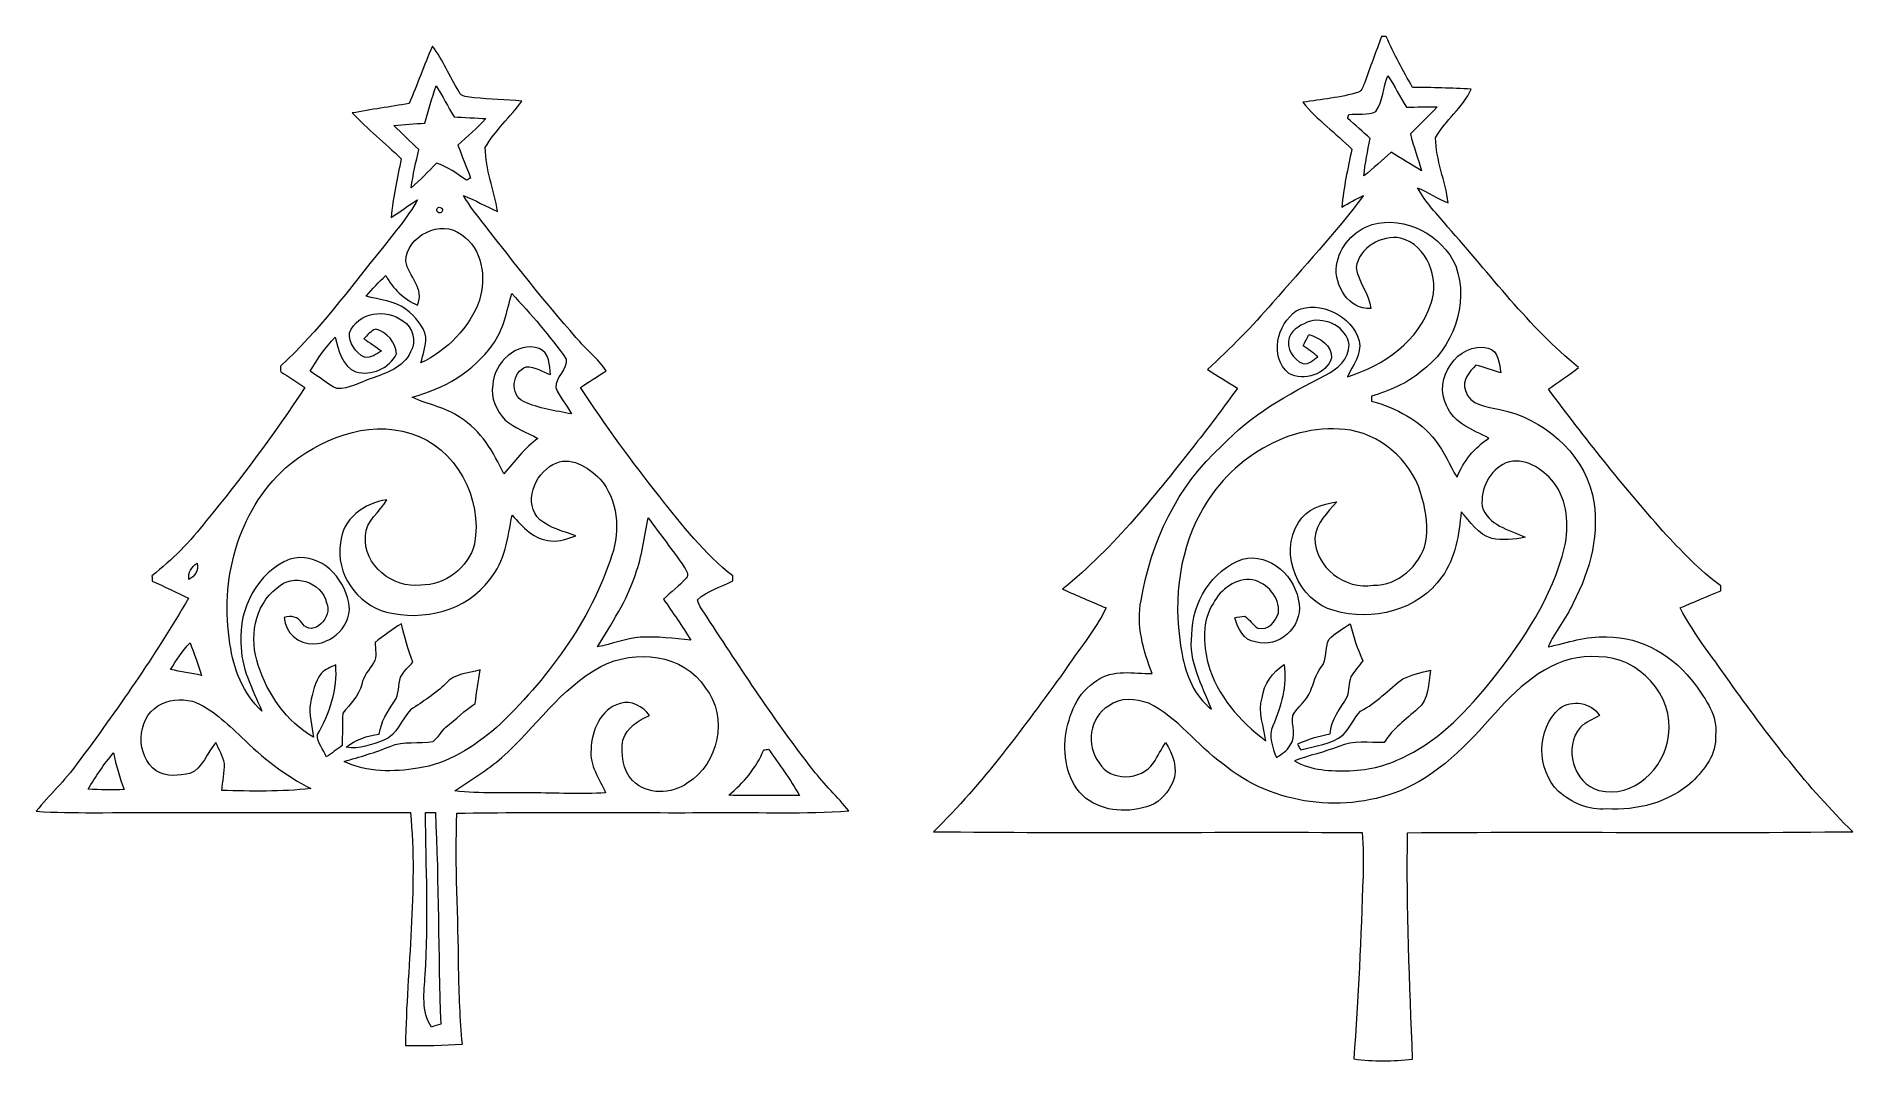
# Model space of a CAD drawing. Header units: centimetres. Extents: x -16.2 to 16.2, y -9.2 to 9.1.
import ezdxf

# ---------------------------------------------------------------- set-up
doc = ezdxf.new("R2010")
doc.units = ezdxf.units.CM
doc.header["$MEASUREMENT"] = 0
doc.layers.add('Layer 1', color=7, linetype='Continuous')

msp = doc.modelspace()

# ---------------------------------------------------------------- linework, layer by layer
at = {"layer": 'Layer 1', "color": 251, "lineweight": 9}
for points, knots in [([(7.80485, 9.14787), (7.82496, 9.14645), (7.86518, 9.14363), (7.88529, 9.14222), (7.88529, 9.14222), (8.02287, 8.83072), (8.18339, 8.52909), (8.35695, 8.23593), (8.35695, 8.23593), (8.70479, 8.2317), (9.05404, 8.22606), (9.40188, 8.20454), (9.40188, 8.20454), (9.25371, 7.87222), (8.9408, 7.65209), (8.76688, 7.336), (8.76688, 7.336), (8.77147, 6.93736), (8.9408, 6.56694), (8.99125, 6.17465), (8.99125, 6.17465), (8.80004, 6.24309), (8.63318, 6.36304), (8.4462, 6.44065), (8.4462, 6.44065), (8.58061, 6.17889), (8.80004, 5.97569), (8.98102, 5.74744), (8.98102, 5.74744), (9.74196, 4.89513), (10.42705, 3.96238), (11.31605, 3.23531), (11.31605, 3.23531), (11.15166, 3.0875), (10.95481, 2.98343), (10.78089, 2.84796), (10.78089, 2.84796), (11.43, 1.97766), (12.1031, 1.12535), (12.82347, 0.3129), (12.82347, 0.3129), (13.14697, -0.03494), (13.47294, -0.38701), (13.86099, -0.66535), (13.86099, -0.66535), (13.86099, -0.68758), (13.86064, -0.73203), (13.86064, -0.75425), (13.86064, -0.75425), (13.61581, -0.85197), (13.37275, -0.95357), (13.13109, -1.058), (13.13109, -1.058), (13.39285, -1.55718), (13.75551, -1.99638), (14.07089, -2.46205), (14.07089, -2.46205), (14.732, -3.36728), (15.40545, -4.27145), (16.21155, -5.05461), (16.21155, -5.05461), (13.56325, -5.08813), (10.91424, -5.04862), (8.26629, -5.07437), (8.26629, -5.07437), (8.24089, -6.42163), (8.30333, -7.76924), (8.35625, -9.11509), (8.35625, -9.11509), (8.0077, -9.15636), (7.65387, -9.16201), (7.30603, -9.11262), (7.30603, -9.11262), (7.38999, -8.02465), (7.43373, -6.93386), (7.47148, -5.84343), (7.47148, -5.84343), (7.4743, -5.58484), (7.481, -5.32625), (7.45419, -5.06908), (7.45419, -5.06908), (4.90467, -5.05673), (2.35479, -5.08354), (-0.19438, -5.05532), (-0.19438, -5.05532), (0.68897, -4.19419), (1.41146, -3.18842), (2.13572, -2.19465), (2.13572, -2.19465), (2.38231, -1.81506), (2.68958, -1.46969), (2.88396, -1.0587), (2.88396, -1.0587), (2.62361, -0.94934), (2.36326, -0.84068), (2.10749, -0.72215), (2.10749, -0.72215), (3.04271, 0.02821), (3.77931, 0.98177), (4.51908, 1.91592), (4.51908, 1.91592), (4.76215, 2.22813), (5.00239, 2.54281), (5.22887, 2.86736), (5.22887, 2.86736), (5.05178, 2.98025), (4.86869, 3.08291), (4.69441, 3.20003), (4.69441, 3.20003), (5.10434, 3.57292), (5.49275, 3.96874), (5.85611, 4.38748), (5.85611, 4.38748), (6.40468, 5.02107), (6.97724, 5.63702), (7.48171, 6.30659), (7.48171, 6.30659), (7.34695, 6.24556), (7.22136, 6.16689), (7.09083, 6.09775), (7.09083, 6.09775), (7.12364, 6.44665), (7.20019, 6.78919), (7.26969, 7.13209), (7.26969, 7.13209), (6.9857, 7.41784), (6.65198, 7.65526), (6.39727, 7.96923), (6.39727, 7.96923), (6.72994, 8.02145), (7.0679, 8.05249), (7.39246, 8.14809), (7.39246, 8.14809), (7.45666, 8.18267), (7.47254, 8.26098), (7.50111, 8.32201), (7.50111, 8.32201), (7.60095, 8.59788), (7.69937, 8.87411), (7.80485, 9.14787), (7.80485, 9.14787), (7.80485, 9.14787), (7.80485, 9.14787), (7.80485, 9.14787)], [0, 0, 0, 0, 0.02702703, 0.02702703, 0.02702703, 0.02702703, 0.05405405, 0.05405405, 0.05405405, 0.05405405, 0.08108108, 0.08108108, 0.08108108, 0.08108108, 0.10810811, 0.10810811, 0.10810811, 0.10810811, 0.13513514, 0.13513514, 0.13513514, 0.13513514, 0.16216216, 0.16216216, 0.16216216, 0.16216216, 0.18918919, 0.18918919, 0.18918919, 0.18918919, 0.21621622, 0.21621622, 0.21621622, 0.21621622, 0.24324324, 0.24324324, 0.24324324, 0.24324324, 0.27027027, 0.27027027, 0.27027027, 0.27027027, 0.2972973, 0.2972973, 0.2972973, 0.2972973, 0.32432432, 0.32432432, 0.32432432, 0.32432432, 0.35135135, 0.35135135, 0.35135135, 0.35135135, 0.37837838, 0.37837838, 0.37837838, 0.37837838, 0.40540541, 0.40540541, 0.40540541, 0.40540541, 0.43243243, 0.43243243, 0.43243243, 0.43243243, 0.45945946, 0.45945946, 0.45945946, 0.45945946, 0.48648649, 0.48648649, 0.48648649, 0.48648649, 0.51351351, 0.51351351, 0.51351351, 0.51351351, 0.54054054, 0.54054054, 0.54054054, 0.54054054, 0.56756757, 0.56756757, 0.56756757, 0.56756757, 0.59459459, 0.59459459, 0.59459459, 0.59459459, 0.62162162, 0.62162162, 0.62162162, 0.62162162, 0.64864865, 0.64864865, 0.64864865, 0.64864865, 0.67567568, 0.67567568, 0.67567568, 0.67567568, 0.7027027, 0.7027027, 0.7027027, 0.7027027, 0.72972973, 0.72972973, 0.72972973, 0.72972973, 0.75675676, 0.75675676, 0.75675676, 0.75675676, 0.78378378, 0.78378378, 0.78378378, 0.78378378, 0.81081081, 0.81081081, 0.81081081, 0.81081081, 0.83783784, 0.83783784, 0.83783784, 0.83783784, 0.86486486, 0.86486486, 0.86486486, 0.86486486, 0.89189189, 0.89189189, 0.89189189, 0.89189189, 0.91891892, 0.91891892, 0.91891892, 0.91891892, 0.94594595, 0.94594595, 0.94594595, 0.94594595, 1, 1, 1, 1]), ([(-9.5571, 7.9463), (-9.40753, 8.28321), (-9.29252, 8.63422), (-9.14083, 8.97007), (-9.14083, 8.97007), (-8.95103, 8.72171), (-8.83461, 8.43032), (-8.67163, 8.16644), (-8.67163, 8.16644), (-8.63141, 8.04685), (-8.49842, 8.07048), (-8.39682, 8.05214), (-8.39682, 8.05214), (-8.11318, 8.01968), (-7.82779, 8.01615), (-7.5431, 7.99252), (-7.5431, 7.99252), (-7.74947, 7.70571), (-8.02675, 7.47111), (-8.19785, 7.15961), (-8.19785, 7.15961), (-8.19609, 6.77014), (-8.0391, 6.40255), (-7.97772, 6.0212), (-7.97772, 6.0212), (-8.1855, 6.10586), (-8.376, 6.22616), (-8.58696, 6.30307), (-8.58696, 6.30307), (-8.47725, 6.11574), (-8.33896, 5.94747), (-8.20702, 5.77531), (-8.20702, 5.77531), (-7.6775, 5.09657), (-7.14657, 4.41782), (-6.57895, 3.77047), (-6.57895, 3.77047), (-6.40539, 3.56657), (-6.19125, 3.39759), (-6.03815, 3.17604), (-6.03815, 3.17604), (-6.19196, 3.07585), (-6.34824, 2.97955), (-6.49887, 2.87442), (-6.49887, 2.87442), (-6.05543, 2.20485), (-5.58271, 1.55468), (-5.08388, 0.92532), (-5.08388, 0.92532), (-4.68454, 0.42297), (-4.2866, -0.09174), (-3.77684, -0.48897), (-3.77684, -0.48897), (-3.77755, -0.51084), (-3.77825, -0.55529), (-3.7786, -0.57751), (-3.7786, -0.57751), (-3.98921, -0.68758), (-4.23686, -0.74685), (-4.41113, -0.91583), (-4.41113, -0.91583), (-4.38256, -1.0326), (-4.29648, -1.12255), (-4.23898, -1.22627), (-4.23898, -1.22627), (-3.62832, -2.14949), (-3.03071, -3.084), (-2.34456, -3.95395), (-2.34456, -3.95395), (-2.14912, -4.21077), (-1.90747, -4.42914), (-1.70991, -4.68455), (-1.70991, -4.68455), (-2.49096, -4.73888), (-3.27448, -4.70713), (-4.05659, -4.71418), (-4.05659, -4.71418), (-5.60529, -4.71983), (-7.15398, -4.70254), (-8.70232, -4.72336), (-8.70232, -4.72336), (-8.7436, -5.64975), (-8.67586, -6.57509), (-8.6741, -7.50148), (-8.6741, -7.50148), (-8.66493, -7.95163), (-8.64729, -8.40248), (-8.60566, -8.85121), (-8.60566, -8.85121), (-8.94398, -8.87132), (-9.28335, -8.87555), (-9.62201, -8.87026), (-9.62201, -8.87026), (-9.60085, -7.48455), (-9.3973, -6.09531), (-9.53382, -4.71171), (-9.53382, -4.71171), (-11.424, -4.71771), (-13.31419, -4.71101), (-15.20437, -4.71595), (-15.20437, -4.71595), (-15.54021, -4.71418), (-15.87676, -4.71665), (-16.21155, -4.68949), (-16.21155, -4.68949), (-15.98154, -4.39421), (-15.69791, -4.1448), (-15.4813, -3.83824), (-15.4813, -3.83824), (-14.77433, -2.88538), (-14.09312, -1.91031), (-13.49269, -0.88655), (-13.49269, -0.88655), (-13.70683, -0.78001), (-13.92449, -0.68017), (-14.14145, -0.57928), (-14.14145, -0.57928), (-14.14286, -0.55529), (-14.14533, -0.50766), (-14.14674, -0.48367), (-14.14674, -0.48367), (-13.78444, -0.20075), (-13.46024, 0.13016), (-13.17872, 0.49352), (-13.17872, 0.49352), (-12.55642, 1.25975), (-11.95987, 2.04786), (-11.41906, 2.87407), (-11.41906, 2.87407), (-11.55841, 2.97496), (-11.7027, 3.06774), (-11.84981, 3.15629), (-11.84981, 3.15629), (-11.85086, 3.18169), (-11.85298, 3.23249), (-11.85404, 3.25789), (-11.85404, 3.25789), (-11.16789, 3.88336), (-10.6232, 4.64395), (-10.039, 5.36115), (-10.039, 5.36115), (-9.82098, 5.64549), (-9.57827, 5.9136), (-9.40682, 6.23075), (-9.40682, 6.23075), (-9.56733, 6.13162), (-9.71374, 6.01167), (-9.87496, 5.91395), (-9.87496, 5.91395), (-9.85344, 6.26814), (-9.76136, 6.6128), (-9.70104, 6.961), (-9.70104, 6.961), (-9.98502, 7.24181), (-10.29864, 7.49087), (-10.57451, 7.77909), (-10.57451, 7.77909), (-10.2362, 7.83977), (-9.89683, 7.89198), (-9.5571, 7.9463), (-9.5571, 7.9463), (-9.5571, 7.9463), (-9.5571, 7.9463), (-9.5571, 7.9463)], [0, 0, 0, 0, 0.02380952, 0.02380952, 0.02380952, 0.02380952, 0.04761905, 0.04761905, 0.04761905, 0.04761905, 0.07142857, 0.07142857, 0.07142857, 0.07142857, 0.0952381, 0.0952381, 0.0952381, 0.0952381, 0.11904762, 0.11904762, 0.11904762, 0.11904762, 0.14285714, 0.14285714, 0.14285714, 0.14285714, 0.16666667, 0.16666667, 0.16666667, 0.16666667, 0.19047619, 0.19047619, 0.19047619, 0.19047619, 0.21428571, 0.21428571, 0.21428571, 0.21428571, 0.23809524, 0.23809524, 0.23809524, 0.23809524, 0.26190476, 0.26190476, 0.26190476, 0.26190476, 0.28571429, 0.28571429, 0.28571429, 0.28571429, 0.30952381, 0.30952381, 0.30952381, 0.30952381, 0.33333333, 0.33333333, 0.33333333, 0.33333333, 0.35714286, 0.35714286, 0.35714286, 0.35714286, 0.38095238, 0.38095238, 0.38095238, 0.38095238, 0.4047619, 0.4047619, 0.4047619, 0.4047619, 0.42857143, 0.42857143, 0.42857143, 0.42857143, 0.45238095, 0.45238095, 0.45238095, 0.45238095, 0.47619048, 0.47619048, 0.47619048, 0.47619048, 0.5, 0.5, 0.5, 0.5, 0.52380952, 0.52380952, 0.52380952, 0.52380952, 0.54761905, 0.54761905, 0.54761905, 0.54761905, 0.57142857, 0.57142857, 0.57142857, 0.57142857, 0.5952381, 0.5952381, 0.5952381, 0.5952381, 0.61904762, 0.61904762, 0.61904762, 0.61904762, 0.64285714, 0.64285714, 0.64285714, 0.64285714, 0.66666667, 0.66666667, 0.66666667, 0.66666667, 0.69047619, 0.69047619, 0.69047619, 0.69047619, 0.71428571, 0.71428571, 0.71428571, 0.71428571, 0.73809524, 0.73809524, 0.73809524, 0.73809524, 0.76190476, 0.76190476, 0.76190476, 0.76190476, 0.78571429, 0.78571429, 0.78571429, 0.78571429, 0.80952381, 0.80952381, 0.80952381, 0.80952381, 0.83333333, 0.83333333, 0.83333333, 0.83333333, 0.85714286, 0.85714286, 0.85714286, 0.85714286, 0.88095238, 0.88095238, 0.88095238, 0.88095238, 0.9047619, 0.9047619, 0.9047619, 0.9047619, 0.92857143, 0.92857143, 0.92857143, 0.92857143, 0.95238095, 0.95238095, 0.95238095, 0.95238095, 1, 1, 1, 1]), ([(7.91633, 8.4409), (7.82637, 8.23523), (7.83272, 7.98687), (7.69902, 7.80378), (7.69902, 7.80378), (7.55509, 7.73393), (7.37305, 7.77203), (7.21642, 7.74875), (7.21642, 7.74875), (7.21184, 7.73146), (7.20266, 7.69724), (7.19772, 7.67996), (7.19772, 7.67996), (7.33425, 7.56495), (7.4683, 7.44642), (7.59707, 7.32224), (7.59707, 7.32224), (7.55509, 7.1007), (7.50499, 6.88021), (7.48665, 6.65514), (7.48665, 6.65514), (7.6581, 6.78531), (7.80979, 6.93842), (7.97172, 7.07988), (7.97172, 7.07988), (8.15199, 6.96911), (8.33261, 6.85728), (8.51464, 6.74792), (8.51464, 6.74792), (8.45432, 6.96911), (8.36965, 7.18254), (8.31815, 7.40585), (8.31815, 7.40585), (8.47831, 7.56425), (8.63882, 7.72229), (8.79404, 7.88598), (8.79404, 7.88598), (8.61272, 7.8955), (8.42998, 7.88386), (8.24971, 7.88069), (8.24971, 7.88069), (8.12412, 8.05884), (8.04192, 8.26345), (7.91633, 8.4409), (7.91633, 8.4409), (7.91633, 8.4409), (7.91633, 8.4409), (7.91633, 8.4409)], [0, 0, 0, 0, 0.07692308, 0.07692308, 0.07692308, 0.07692308, 0.15384615, 0.15384615, 0.15384615, 0.15384615, 0.23076923, 0.23076923, 0.23076923, 0.23076923, 0.30769231, 0.30769231, 0.30769231, 0.30769231, 0.38461538, 0.38461538, 0.38461538, 0.38461538, 0.46153846, 0.46153846, 0.46153846, 0.46153846, 0.53846154, 0.53846154, 0.53846154, 0.53846154, 0.61538462, 0.61538462, 0.61538462, 0.61538462, 0.69230769, 0.69230769, 0.69230769, 0.69230769, 0.76923077, 0.76923077, 0.76923077, 0.76923077, 0.84615385, 0.84615385, 0.84615385, 0.84615385, 1, 1, 1, 1]), ([(-9.27488, 7.59882), (-9.45903, 7.584), (-9.64353, 7.5773), (-9.82698, 7.55684), (-9.82698, 7.55684), (-9.68587, 7.40761), (-9.53523, 7.26791), (-9.38354, 7.12962), (-9.38354, 7.12962), (-9.43434, 6.90208), (-9.49008, 6.6756), (-9.52006, 6.44418), (-9.52006, 6.44418), (-9.35884, 6.58), (-9.21279, 6.73204), (-9.06745, 6.88409), (-9.06745, 6.88409), (-8.87025, 6.81742), (-8.70197, 6.69465), (-8.53334, 6.57647), (-8.53334, 6.57647), (-8.515, 6.58635), (-8.47901, 6.60645), (-8.46067, 6.61633), (-8.46067, 6.61633), (-8.53228, 6.81389), (-8.61272, 7.00827), (-8.68504, 7.20547), (-8.68504, 7.20547), (-8.51853, 7.36281), (-8.33931, 7.50745), (-8.18797, 7.68031), (-8.18797, 7.68031), (-8.32908, 7.68737), (-8.61131, 7.70112), (-8.75242, 7.70783), (-8.75242, 7.70783), (-8.8639, 7.89057), (-8.95879, 8.08283), (-9.07415, 8.2631), (-9.07415, 8.2631), (-9.15282, 8.04543), (-9.20962, 7.82072), (-9.27488, 7.59882), (-9.27488, 7.59882), (-9.27488, 7.59882), (-9.27488, 7.59882), (-9.27488, 7.59882)], [0, 0, 0, 0, 0.07692308, 0.07692308, 0.07692308, 0.07692308, 0.15384615, 0.15384615, 0.15384615, 0.15384615, 0.23076923, 0.23076923, 0.23076923, 0.23076923, 0.30769231, 0.30769231, 0.30769231, 0.30769231, 0.38461538, 0.38461538, 0.38461538, 0.38461538, 0.46153846, 0.46153846, 0.46153846, 0.46153846, 0.53846154, 0.53846154, 0.53846154, 0.53846154, 0.61538462, 0.61538462, 0.61538462, 0.61538462, 0.69230769, 0.69230769, 0.69230769, 0.69230769, 0.76923077, 0.76923077, 0.76923077, 0.76923077, 0.84615385, 0.84615385, 0.84615385, 0.84615385, 1, 1, 1, 1]), ([(-9.61813, 5.13325), (-9.56839, 4.86232), (-9.26888, 4.6369), (-9.40929, 4.34727), (-9.40929, 4.34727), (-9.65235, 4.4531), (-9.84532, 4.64183), (-9.97126, 4.87396), (-9.97126, 4.87396), (-10.10073, 4.76425), (-10.2108, 4.63443), (-10.32404, 4.50849), (-10.32404, 4.50849), (-10.08204, 4.44181), (-9.81534, 4.42382), (-9.6079, 4.26824), (-9.6079, 4.26824), (-9.44915, 4.14336), (-9.30028, 3.98038), (-9.2583, 3.77682), (-9.2583, 3.77682), (-9.25689, 3.61843), (-9.30663, 3.46673), (-9.34544, 3.31504), (-9.34544, 3.31504), (-8.87554, 3.5454), (-8.48184, 3.9391), (-8.30121, 4.43511), (-8.30121, 4.43511), (-8.17704, 4.8408), (-8.24724, 5.35445), (-8.62048, 5.60668), (-8.62048, 5.60668), (-8.98313, 5.89279), (-9.60155, 5.58622), (-9.61813, 5.13325), (-9.61813, 5.13325), (-9.61813, 5.13325), (-9.61813, 5.13325), (-9.61813, 5.13325)], [0, 0, 0, 0, 0.09090909, 0.09090909, 0.09090909, 0.09090909, 0.18181818, 0.18181818, 0.18181818, 0.18181818, 0.27272727, 0.27272727, 0.27272727, 0.27272727, 0.36363636, 0.36363636, 0.36363636, 0.36363636, 0.45454545, 0.45454545, 0.45454545, 0.45454545, 0.54545455, 0.54545455, 0.54545455, 0.54545455, 0.63636364, 0.63636364, 0.63636364, 0.63636364, 0.72727273, 0.72727273, 0.72727273, 0.72727273, 0.81818182, 0.81818182, 0.81818182, 0.81818182, 1, 1, 1, 1]), ([(-9.05475, 6.07447), (-9.09602, 6.02296), (-9.00677, 5.96475), (-8.97149, 6.01661), (-8.97149, 6.01661), (-8.93057, 6.06847), (-9.01982, 6.12668), (-9.05475, 6.07447), (-9.05475, 6.07447), (-9.05475, 6.07447), (-9.05475, 6.07447), (-9.05475, 6.07447)], [0, 0, 0, 0, 0.25, 0.25, 0.25, 0.25, 0.5, 0.5, 0.5, 0.5, 1, 1, 1, 1]), ([(7.63164, 5.7873), (7.30814, 5.685), (7.04427, 5.39113), (6.99664, 5.05282), (6.99664, 5.05282), (6.95149, 4.7004), (7.22171, 4.26189), (7.60836, 4.2887), (7.60836, 4.2887), (7.58331, 4.55399), (7.38364, 4.76037), (7.34695, 5.01825), (7.34695, 5.01825), (7.3974, 5.3742), (7.80168, 5.60598), (8.14246, 5.54495), (8.14246, 5.54495), (8.61589, 5.41618), (8.84379, 4.82599), (8.68504, 4.3829), (8.68504, 4.3829), (8.47372, 3.71085), (7.83978, 3.26706), (7.19102, 3.06845), (7.19102, 3.06845), (7.28945, 3.27059), (7.45172, 3.46779), (7.40339, 3.71015), (7.40339, 3.71015), (7.2778, 4.15359), (6.70348, 4.44287), (6.27839, 4.24814), (6.27839, 4.24814), (5.94325, 4.00084), (5.78591, 3.4304), (6.14856, 3.12807), (6.14856, 3.12807), (6.41068, 2.98449), (6.81708, 3.10549), (6.9095, 3.40429), (6.9095, 3.40429), (6.91903, 3.62654), (6.69219, 3.77083), (6.5024, 3.82233), (6.5024, 3.82233), (6.46924, 3.75495), (6.43678, 3.68722), (6.40539, 3.61913), (6.40539, 3.61913), (6.49429, 3.55704), (6.58213, 3.49284), (6.66715, 3.42475), (6.66715, 3.42475), (6.58354, 3.37642), (6.50205, 3.27694), (6.39657, 3.3034), (6.39657, 3.3034), (6.22159, 3.37572), (6.09388, 3.57962), (6.15527, 3.77083), (6.15527, 3.77083), (6.21489, 3.93028), (6.38387, 4.00825), (6.53274, 4.06222), (6.53274, 4.06222), (6.81425, 4.1296), (7.18291, 3.9518), (7.22101, 3.64312), (7.22101, 3.64312), (7.22524, 3.387), (7.01216, 3.20109), (6.79979, 3.09632), (6.79979, 3.09632), (6.1341, 2.75765), (5.46488, 2.3897), (4.95265, 1.83408), (4.95265, 1.83408), (4.1536, 1.13099), (3.68688, 0.11146), (3.50802, -0.92394), (3.50802, -0.92394), (3.41806, -1.36632), (3.54789, -1.81753), (3.70593, -2.22922), (3.70593, -2.22922), (3.37749, -2.23416), (3.00496, -2.14667), (2.72062, -2.35728), (2.72062, -2.35728), (2.37067, -2.5566), (2.21721, -2.97005), (2.16006, -3.34858), (2.16006, -3.34858), (2.11384, -3.73981), (2.20133, -4.19066), (2.51813, -4.45348), (2.51813, -4.45348), (2.84092, -4.70854), (3.30165, -4.72547), (3.67665, -4.58577), (3.67665, -4.58577), (3.86574, -4.51733), (3.98745, -4.34236), (4.07846, -4.17232), (4.07846, -4.17232), (4.17477, -3.93208), (4.0767, -3.66785), (3.94794, -3.46041), (3.94794, -3.46041), (3.87244, -3.58106), (3.80577, -3.70665), (3.72957, -3.82695), (3.72957, -3.82695), (3.51614, -4.14445), (2.96016, -4.16562), (2.75943, -3.82483), (2.75943, -3.82483), (2.52236, -3.52074), (2.58621, -3.00921), (2.93017, -2.81165), (2.93017, -2.81165), (3.12914, -2.64691), (3.41701, -2.68042), (3.64525, -2.76121), (3.64525, -2.76121), (4.16595, -3.01274), (4.50321, -3.5091), (4.96605, -3.84177), (4.96605, -3.84177), (5.85258, -4.58648), (7.16386, -4.74981), (8.21902, -4.28944), (8.21902, -4.28944), (8.91575, -3.97229), (9.43151, -3.38668), (9.92928, -2.82471), (9.92928, -2.82471), (10.37978, -2.33823), (10.97209, -1.86762), (11.67624, -1.93077), (11.67624, -1.93077), (12.38885, -1.92618), (13.0362, -2.62398), (12.9219, -3.33941), (12.9219, -3.33941), (12.86404, -3.9229), (12.29219, -4.469), (11.68294, -4.32013), (11.68294, -4.32013), (11.22398, -4.1949), (11.04265, -3.54261), (11.35062, -3.18842), (11.35062, -3.18842), (11.4494, -3.0967), (11.57781, -3.04449), (11.69388, -2.97746), (11.69388, -2.97746), (11.53901, -2.74921), (11.20105, -2.68853), (10.9795, -2.85328), (10.9795, -2.85328), (10.56111, -3.22687), (10.56287, -3.94901), (10.96151, -4.33601), (10.96151, -4.33601), (11.19505, -4.54168), (11.50232, -4.67573), (11.81805, -4.64927), (11.81805, -4.64927), (12.36415, -4.68349), (12.93495, -4.53215), (13.34805, -4.16279), (13.34805, -4.16279), (13.56713, -3.94548), (13.78867, -3.66608), (13.76362, -3.3387), (13.76362, -3.3387), (13.80878, -2.98522), (13.59041, -2.69488), (13.40203, -2.42572), (13.40203, -2.42572), (13.03267, -1.93147), (12.45023, -1.56635), (11.81841, -1.57834), (11.81841, -1.57834), (11.45822, -1.55718), (11.11885, -1.681), (10.77313, -1.7565), (10.77313, -1.7565), (10.89554, -1.48133), (11.09698, -1.25061), (11.2208, -0.9758), (11.2208, -0.9758), (11.53266, -0.38595), (11.71152, 0.29702), (11.56723, 0.96307), (11.56723, 0.96307), (11.37779, 1.73495), (10.6814, 2.33114), (9.91341, 2.48107), (9.91341, 2.48107), (9.68975, 2.54457), (9.36978, 2.54704), (9.29887, 2.82221), (9.29887, 2.82221), (9.23149, 3.01024), (9.36907, 3.15593), (9.48549, 3.27694), (9.48549, 3.27694), (9.63401, 3.23531), (9.78041, 3.1831), (9.92964, 3.14147), (9.92964, 3.14147), (9.90459, 3.2981), (9.89542, 3.53129), (9.70315, 3.57927), (9.70315, 3.57927), (9.16622, 3.70803), (8.70973, 3.018), (8.96232, 2.55374), (8.96232, 2.55374), (9.09073, 2.23765), (9.43539, 2.11842), (9.71656, 1.97166), (9.71656, 1.97166), (9.46115, 1.80056), (9.26112, 1.56032), (9.14859, 1.27281), (9.14859, 1.27281), (9.01171, 1.48765), (8.92457, 1.73177), (8.76265, 1.93074), (8.76265, 1.93074), (8.48572, 2.29692), (8.05744, 2.51106), (7.62388, 2.63206), (7.62388, 2.63206), (7.62388, 2.65393), (7.62423, 2.69768), (7.62423, 2.71955), (7.62423, 2.71955), (7.93432, 2.82291), (8.24618, 2.94004), (8.49842, 3.15593), (8.49842, 3.15593), (9.07732, 3.57257), (9.37084, 4.36173), (9.12636, 5.04682), (9.12636, 5.04682), (8.88718, 5.59857), (8.22007, 5.95452), (7.63164, 5.7873)], [0, 0, 0, 0, 0.015625, 0.015625, 0.015625, 0.015625, 0.03125, 0.03125, 0.03125, 0.03125, 0.046875, 0.046875, 0.046875, 0.046875, 0.0625, 0.0625, 0.0625, 0.0625, 0.078125, 0.078125, 0.078125, 0.078125, 0.09375, 0.09375, 0.09375, 0.09375, 0.109375, 0.109375, 0.109375, 0.109375, 0.125, 0.125, 0.125, 0.125, 0.140625, 0.140625, 0.140625, 0.140625, 0.15625, 0.15625, 0.15625, 0.15625, 0.171875, 0.171875, 0.171875, 0.171875, 0.1875, 0.1875, 0.1875, 0.1875, 0.203125, 0.203125, 0.203125, 0.203125, 0.21875, 0.21875, 0.21875, 0.21875, 0.234375, 0.234375, 0.234375, 0.234375, 0.25, 0.25, 0.25, 0.25, 0.265625, 0.265625, 0.265625, 0.265625, 0.28125, 0.28125, 0.28125, 0.28125, 0.296875, 0.296875, 0.296875, 0.296875, 0.3125, 0.3125, 0.3125, 0.3125, 0.328125, 0.328125, 0.328125, 0.328125, 0.34375, 0.34375, 0.34375, 0.34375, 0.359375, 0.359375, 0.359375, 0.359375, 0.375, 0.375, 0.375, 0.375, 0.390625, 0.390625, 0.390625, 0.390625, 0.40625, 0.40625, 0.40625, 0.40625, 0.421875, 0.421875, 0.421875, 0.421875, 0.4375, 0.4375, 0.4375, 0.4375, 0.453125, 0.453125, 0.453125, 0.453125, 0.46875, 0.46875, 0.46875, 0.46875, 0.484375, 0.484375, 0.484375, 0.484375, 0.5, 0.5, 0.5, 0.5, 0.515625, 0.515625, 0.515625, 0.515625, 0.53125, 0.53125, 0.53125, 0.53125, 0.546875, 0.546875, 0.546875, 0.546875, 0.5625, 0.5625, 0.5625, 0.5625, 0.578125, 0.578125, 0.578125, 0.578125, 0.59375, 0.59375, 0.59375, 0.59375, 0.609375, 0.609375, 0.609375, 0.609375, 0.625, 0.625, 0.625, 0.625, 0.640625, 0.640625, 0.640625, 0.640625, 0.65625, 0.65625, 0.65625, 0.65625, 0.671875, 0.671875, 0.671875, 0.671875, 0.6875, 0.6875, 0.6875, 0.6875, 0.703125, 0.703125, 0.703125, 0.703125, 0.71875, 0.71875, 0.71875, 0.71875, 0.734375, 0.734375, 0.734375, 0.734375, 0.75, 0.75, 0.75, 0.75, 0.765625, 0.765625, 0.765625, 0.765625, 0.78125, 0.78125, 0.78125, 0.78125, 0.796875, 0.796875, 0.796875, 0.796875, 0.8125, 0.8125, 0.8125, 0.8125, 0.828125, 0.828125, 0.828125, 0.828125, 0.84375, 0.84375, 0.84375, 0.84375, 0.859375, 0.859375, 0.859375, 0.859375, 0.875, 0.875, 0.875, 0.875, 0.890625, 0.890625, 0.890625, 0.890625, 0.90625, 0.90625, 0.90625, 0.90625, 0.921875, 0.921875, 0.921875, 0.921875, 0.9375, 0.9375, 0.9375, 0.9375, 0.953125, 0.953125, 0.953125, 0.953125, 0.96875, 0.96875, 0.96875, 0.96875, 1, 1, 1, 1]), ([(-7.72442, 4.5554), (-7.81473, 4.24179), (-7.86765, 3.90488), (-8.06944, 3.63783), (-8.06944, 3.63783), (-8.41022, 3.15911), (-8.94045, 2.84937), (-9.50313, 2.70579), (-9.50313, 2.70579), (-9.22479, 2.56397), (-8.89953, 2.52834), (-8.64517, 2.33855), (-8.64517, 2.33855), (-8.27299, 2.1096), (-8.04651, 1.72189), (-7.86765, 1.33525), (-7.86765, 1.33525), (-7.6768, 1.5582), (-7.49512, 1.79245), (-7.25735, 1.96884), (-7.25735, 1.96884), (-7.45737, 2.06832), (-7.66727, 2.15405), (-7.8419, 2.29586), (-7.8419, 2.29586), (-7.99289, 2.46484), (-8.1146, 2.69062), (-8.06238, 2.92522), (-8.06238, 2.92522), (-8.04086, 3.31786), (-7.63588, 3.70768), (-7.23406, 3.57468), (-7.23406, 3.57468), (-7.05132, 3.50236), (-7.05026, 3.26706), (-7.03439, 3.10655), (-7.03439, 3.10655), (-7.17444, 3.16475), (-7.3092, 3.24589), (-7.46619, 3.24695), (-7.46619, 3.24695), (-7.7216, 3.16334), (-7.76288, 2.74177), (-7.51417, 2.62395), (-7.51417, 2.62395), (-7.24394, 2.504), (-6.9462, 2.4592), (-6.65727, 2.40522), (-6.65727, 2.40522), (-6.7437, 2.5668), (-6.87564, 2.70403), (-6.93914, 2.87618), (-6.93914, 2.87618), (-6.94231, 3.06351), (-6.731, 3.20285), (-6.75217, 3.38559), (-6.75217, 3.38559), (-7.04109, 3.80117), (-7.38188, 4.18287), (-7.72442, 4.5554), (-7.72442, 4.5554), (-7.72442, 4.5554), (-7.72442, 4.5554), (-7.72442, 4.5554)], [0, 0, 0, 0, 0.05882353, 0.05882353, 0.05882353, 0.05882353, 0.11764706, 0.11764706, 0.11764706, 0.11764706, 0.17647059, 0.17647059, 0.17647059, 0.17647059, 0.23529412, 0.23529412, 0.23529412, 0.23529412, 0.29411765, 0.29411765, 0.29411765, 0.29411765, 0.35294118, 0.35294118, 0.35294118, 0.35294118, 0.41176471, 0.41176471, 0.41176471, 0.41176471, 0.47058824, 0.47058824, 0.47058824, 0.47058824, 0.52941176, 0.52941176, 0.52941176, 0.52941176, 0.58823529, 0.58823529, 0.58823529, 0.58823529, 0.64705882, 0.64705882, 0.64705882, 0.64705882, 0.70588235, 0.70588235, 0.70588235, 0.70588235, 0.76470588, 0.76470588, 0.76470588, 0.76470588, 0.82352941, 0.82352941, 0.82352941, 0.82352941, 0.88235294, 0.88235294, 0.88235294, 0.88235294, 1, 1, 1, 1]), ([(-10.62214, 3.85373), (-10.63272, 3.66923), (-10.51454, 3.49848), (-10.35615, 3.41558), (-10.35615, 3.41558), (-10.23691, 3.39794), (-10.14413, 3.47132), (-10.0517, 3.52917), (-10.0517, 3.52917), (-10.15295, 3.60608), (-10.25913, 3.67558), (-10.36461, 3.74578), (-10.36461, 3.74578), (-10.30288, 3.81245), (-10.24114, 3.88654), (-10.15259, 3.91829), (-10.15259, 3.91829), (-9.95821, 3.87102), (-9.78958, 3.68052), (-9.78429, 3.48049), (-9.78429, 3.48049), (-9.90177, 3.22014), (-10.23585, 3.07621), (-10.50855, 3.15593), (-10.50855, 3.15593), (-10.75655, 3.25224), (-10.81864, 3.54752), (-10.8779, 3.77435), (-10.8779, 3.77435), (-11.055, 3.59514), (-11.19646, 3.38454), (-11.3224, 3.16722), (-11.3224, 3.16722), (-11.16401, 3.06527), (-11.01655, 2.9425), (-10.84827, 2.85607), (-10.84827, 2.85607), (-10.62673, 2.84655), (-10.43481, 2.97179), (-10.23232, 3.03917), (-10.23232, 3.03917), (-9.96562, 3.13124), (-9.65765, 3.23037), (-9.53311, 3.51259), (-9.53311, 3.51259), (-9.41917, 3.69604), (-9.48584, 3.95392), (-9.66893, 4.06575), (-9.66893, 4.06575), (-9.96245, 4.29752), (-10.47468, 4.22062), (-10.62214, 3.85373), (-10.62214, 3.85373), (-10.62214, 3.85373), (-10.62214, 3.85373), (-10.62214, 3.85373)], [0, 0, 0, 0, 0.06666667, 0.06666667, 0.06666667, 0.06666667, 0.13333333, 0.13333333, 0.13333333, 0.13333333, 0.2, 0.2, 0.2, 0.2, 0.26666667, 0.26666667, 0.26666667, 0.26666667, 0.33333333, 0.33333333, 0.33333333, 0.33333333, 0.4, 0.4, 0.4, 0.4, 0.46666667, 0.46666667, 0.46666667, 0.46666667, 0.53333333, 0.53333333, 0.53333333, 0.53333333, 0.6, 0.6, 0.6, 0.6, 0.66666667, 0.66666667, 0.66666667, 0.66666667, 0.73333333, 0.73333333, 0.73333333, 0.73333333, 0.8, 0.8, 0.8, 0.8, 0.86666667, 0.86666667, 0.86666667, 0.86666667, 1, 1, 1, 1]), ([(-11.76232, 1.44002), (-12.62133, 0.66427), (-12.94236, -0.57963), (-12.75468, -1.6997), (-12.75468, -1.6997), (-12.69153, -2.14279), (-12.52396, -2.59434), (-12.1853, -2.90091), (-12.1853, -2.90091), (-12.35357, -2.50897), (-12.56524, -2.12127), (-12.55854, -1.68065), (-12.55854, -1.68065), (-12.60299, -1.0707), (-12.26503, -0.42405), (-11.68718, -0.1884), (-11.68718, -0.1884), (-11.21516, -0.05011), (-10.7763, -0.43711), (-10.65953, -0.87067), (-10.65953, -0.87067), (-10.5029, -1.26296), (-10.86626, -1.69441), (-11.26384, -1.70146), (-11.26384, -1.70146), (-11.52631, -1.70499), (-11.77184, -1.50602), (-11.78631, -1.23297), (-11.78631, -1.23297), (-11.66072, -1.18147), (-11.54254, -1.22098), (-11.46845, -1.33316), (-11.46845, -1.33316), (-11.27055, -1.60268), (-10.91001, -1.21075), (-11.03242, -0.9698), (-11.03242, -0.9698), (-11.10862, -0.58774), (-11.64273, -0.42793), (-11.91331, -0.7031), (-11.91331, -0.7031), (-12.33241, -1.0146), (-12.40931, -1.60939), (-12.25091, -2.07964), (-12.25091, -2.07964), (-12.08652, -2.60457), (-11.74115, -3.08576), (-11.26525, -3.3694), (-11.26525, -3.3694), (-11.27795, -3.1662), (-11.36474, -2.96264), (-11.31817, -2.75874), (-11.31817, -2.75874), (-11.2769, -2.57565), (-11.23915, -2.38303), (-11.12696, -2.22816), (-11.12696, -2.22816), (-11.05782, -2.15231), (-10.95622, -2.1195), (-10.86626, -2.07611), (-10.86626, -2.07611), (-10.83416, -2.51567), (-10.97315, -2.945), (-11.19188, -3.32142), (-11.19188, -3.32142), (-11.20669, -3.4657), (-11.07934, -3.58777), (-11.03489, -3.71935), (-11.03489, -3.71935), (-10.93823, -3.65515), (-10.84545, -3.58565), (-10.75196, -3.51756), (-10.75196, -3.51756), (-10.74808, -3.32353), (-10.74773, -3.12986), (-10.74279, -2.93583), (-10.74279, -2.93583), (-10.60909, -2.78061), (-10.45633, -2.62786), (-10.39883, -2.42536), (-10.39883, -2.42536), (-10.37731, -2.2712), (-10.26654, -2.16431), (-10.19105, -2.03801), (-10.19105, -2.03801), (-10.12508, -1.929), (-10.16459, -1.79495), (-10.16565, -1.67465), (-10.16565, -1.67465), (-10.01219, -1.55859), (-9.85838, -1.44252), (-9.69469, -1.34092), (-9.69469, -1.34092), (-9.63895, -1.5734), (-9.57263, -1.80377), (-9.4929, -2.0299), (-9.4929, -2.0299), (-9.57157, -2.1128), (-9.65906, -2.19253), (-9.70986, -2.29695), (-9.70986, -2.29695), (-9.75925, -2.43559), (-9.72714, -2.60105), (-9.81675, -2.72699), (-9.81675, -2.72699), (-9.94551, -2.90302), (-10.05911, -3.09317), (-10.09086, -3.3133), (-10.09086, -3.3133), (-10.30358, -3.34364), (-10.51419, -3.40467), (-10.68, -3.54755), (-10.68, -3.54755), (-10.44787, -3.59094), (-10.22033, -3.49534), (-10.00584, -3.42125), (-10.00584, -3.42125), (-9.77195, -3.32001), (-9.69081, -3.05437), (-9.53241, -2.87621), (-9.53241, -2.87621), (-9.31263, -2.7351), (-9.09073, -2.59046), (-8.90129, -2.40984), (-8.90129, -2.40984), (-8.75418, -2.22675), (-8.49983, -2.22957), (-8.29098, -2.16678), (-8.29098, -2.16678), (-8.32132, -2.36645), (-8.35448, -2.56647), (-8.37636, -2.76791), (-8.37636, -2.76791), (-8.56615, -2.88856), (-8.72525, -3.04907), (-8.89882, -3.19089), (-8.89882, -3.19089), (-8.98772, -3.26392), (-9.03323, -3.38033), (-9.13024, -3.44313), (-9.13024, -3.44313), (-9.38248, -3.49357), (-9.65553, -3.42337), (-9.89753, -3.53203), (-9.89753, -3.53203), (-10.16282, -3.6435), (-10.44011, -3.72112), (-10.71668, -3.79908), (-10.71668, -3.79908), (-10.31134, -4.00051), (-9.83615, -3.9917), (-9.39941, -3.92185), (-9.39941, -3.92185), (-8.86813, -3.85094), (-8.40599, -3.5352), (-8.00135, -3.20324), (-8.00135, -3.20324), (-7.10283, -2.34246), (-6.32072, -1.31235), (-5.9369, -0.11608), (-5.9369, -0.11608), (-5.78626, 0.33265), (-5.82824, 0.87205), (-6.1461, 1.24), (-6.1461, 1.24), (-6.35529, 1.45555), (-6.68761, 1.67286), (-6.98888, 1.50035), (-6.98888, 1.50035), (-7.31979, 1.33066), (-7.52757, 0.80467), (-7.22383, 0.51575), (-7.22383, 0.51575), (-7.03968, 0.36476), (-6.79979, 0.30761), (-6.58072, 0.22682), (-6.58072, 0.22682), (-6.72253, 0.17849), (-6.87246, 0.11711), (-7.02451, 0.13968), (-7.02451, 0.13968), (-7.32331, 0.15274), (-7.53216, 0.39122), (-7.71878, 0.59618), (-7.71878, 0.59618), (-7.79709, 0.20283), (-7.84401, -0.23214), (-8.11671, -0.54929), (-8.11671, -0.54929), (-8.52276, -1.11409), (-9.31157, -1.3), (-9.96103, -1.13349), (-9.96103, -1.13349), (-10.48385, -0.99661), (-10.8779, -0.43781), (-10.77948, 0.1037), (-10.77948, 0.1037), (-10.75655, 0.52421), (-10.35262, 0.82584), (-9.9561, 0.86817), (-9.9561, 0.86817), (-10.08098, 0.65333), (-10.32969, 0.49564), (-10.33604, 0.22541), (-10.33604, 0.22541), (-10.38296, -0.29317), (-9.84391, -0.72074), (-9.34932, -0.65195), (-9.34932, -0.65195), (-8.91223, -0.65548), (-8.50159, -0.34362), (-8.39082, 0.07936), (-8.39082, 0.07936), (-8.23948, 0.89251), (-8.71538, 1.80868), (-9.52571, 2.05774), (-9.52571, 2.05774), (-10.31946, 2.30292), (-11.15977, 1.95579), (-11.76232, 1.44002), (-11.76232, 1.44002), (-11.76232, 1.44002), (-11.76232, 1.44002), (-11.76232, 1.44002)], [0, 0, 0, 0, 0.01754386, 0.01754386, 0.01754386, 0.01754386, 0.03508772, 0.03508772, 0.03508772, 0.03508772, 0.05263158, 0.05263158, 0.05263158, 0.05263158, 0.07017544, 0.07017544, 0.07017544, 0.07017544, 0.0877193, 0.0877193, 0.0877193, 0.0877193, 0.10526316, 0.10526316, 0.10526316, 0.10526316, 0.12280702, 0.12280702, 0.12280702, 0.12280702, 0.14035088, 0.14035088, 0.14035088, 0.14035088, 0.15789474, 0.15789474, 0.15789474, 0.15789474, 0.1754386, 0.1754386, 0.1754386, 0.1754386, 0.19298246, 0.19298246, 0.19298246, 0.19298246, 0.21052632, 0.21052632, 0.21052632, 0.21052632, 0.22807018, 0.22807018, 0.22807018, 0.22807018, 0.24561404, 0.24561404, 0.24561404, 0.24561404, 0.26315789, 0.26315789, 0.26315789, 0.26315789, 0.28070175, 0.28070175, 0.28070175, 0.28070175, 0.29824561, 0.29824561, 0.29824561, 0.29824561, 0.31578947, 0.31578947, 0.31578947, 0.31578947, 0.33333333, 0.33333333, 0.33333333, 0.33333333, 0.35087719, 0.35087719, 0.35087719, 0.35087719, 0.36842105, 0.36842105, 0.36842105, 0.36842105, 0.38596491, 0.38596491, 0.38596491, 0.38596491, 0.40350877, 0.40350877, 0.40350877, 0.40350877, 0.42105263, 0.42105263, 0.42105263, 0.42105263, 0.43859649, 0.43859649, 0.43859649, 0.43859649, 0.45614035, 0.45614035, 0.45614035, 0.45614035, 0.47368421, 0.47368421, 0.47368421, 0.47368421, 0.49122807, 0.49122807, 0.49122807, 0.49122807, 0.50877193, 0.50877193, 0.50877193, 0.50877193, 0.52631579, 0.52631579, 0.52631579, 0.52631579, 0.54385965, 0.54385965, 0.54385965, 0.54385965, 0.56140351, 0.56140351, 0.56140351, 0.56140351, 0.57894737, 0.57894737, 0.57894737, 0.57894737, 0.59649123, 0.59649123, 0.59649123, 0.59649123, 0.61403509, 0.61403509, 0.61403509, 0.61403509, 0.63157895, 0.63157895, 0.63157895, 0.63157895, 0.64912281, 0.64912281, 0.64912281, 0.64912281, 0.66666667, 0.66666667, 0.66666667, 0.66666667, 0.68421053, 0.68421053, 0.68421053, 0.68421053, 0.70175439, 0.70175439, 0.70175439, 0.70175439, 0.71929825, 0.71929825, 0.71929825, 0.71929825, 0.73684211, 0.73684211, 0.73684211, 0.73684211, 0.75438596, 0.75438596, 0.75438596, 0.75438596, 0.77192982, 0.77192982, 0.77192982, 0.77192982, 0.78947368, 0.78947368, 0.78947368, 0.78947368, 0.80701754, 0.80701754, 0.80701754, 0.80701754, 0.8245614, 0.8245614, 0.8245614, 0.8245614, 0.84210526, 0.84210526, 0.84210526, 0.84210526, 0.85964912, 0.85964912, 0.85964912, 0.85964912, 0.87719298, 0.87719298, 0.87719298, 0.87719298, 0.89473684, 0.89473684, 0.89473684, 0.89473684, 0.9122807, 0.9122807, 0.9122807, 0.9122807, 0.92982456, 0.92982456, 0.92982456, 0.92982456, 0.94736842, 0.94736842, 0.94736842, 0.94736842, 0.96491228, 0.96491228, 0.96491228, 0.96491228, 1, 1, 1, 1]), ([(4.56741, 0.63393), (5.07189, 1.58643), (6.15421, 2.28387), (7.25523, 2.11207), (7.25523, 2.11207), (7.86835, 2.00165), (8.38623, 1.49717), (8.52946, 0.89251), (8.52946, 0.89251), (8.60072, 0.63922), (8.63424, 0.36617), (8.58908, 0.10511), (8.58908, 0.10511), (8.4836, -0.3087), (8.09484, -0.66465), (7.65457, -0.65301), (7.65457, -0.65301), (7.14939, -0.74297), (6.61282, -0.32951), (6.60929, 0.18943), (6.60929, 0.18943), (6.63892, 0.45189), (6.83295, 0.64874), (7.00299, 0.83395), (7.00299, 0.83395), (6.74052, 0.79867), (6.46183, 0.70872), (6.31895, 0.46706), (6.31895, 0.46706), (5.95806, -0.09597), (6.31895, -0.93593), (6.9529, -1.10703), (6.9529, -1.10703), (7.62811, -1.30988), (8.46596, -1.10527), (8.87977, -0.50625), (8.87977, -0.50625), (9.12319, -0.169), (9.18139, 0.25434), (9.22373, 0.65721), (9.22373, 0.65721), (9.386, 0.48435), (9.52182, 0.24481), (9.76736, 0.18272), (9.76736, 0.18272), (9.9635, 0.14603), (10.16917, 0.15838), (10.36355, 0.20495), (10.36355, 0.20495), (10.08274, 0.33583), (9.6901, 0.41697), (9.59732, 0.76022), (9.59732, 0.76022), (9.56698, 1.06255), (9.73279, 1.40792), (10.02136, 1.52928), (10.02136, 1.52928), (10.35085, 1.64887), (10.67117, 1.42732), (10.87296, 1.18461), (10.87296, 1.18461), (11.12873, 0.85829), (11.14884, 0.41556), (11.06946, 0.02362), (11.06946, 0.02362), (10.84968, -0.86362), (10.33004, -1.63973), (9.77124, -2.3481), (9.77124, -2.3481), (9.34402, -2.87057), (8.87271, -3.39233), (8.2557, -3.69219), (8.2557, -3.69219), (7.94244, -3.86364), (7.58754, -3.95677), (7.23124, -3.9663), (7.23124, -3.9663), (6.89892, -3.9737), (6.54297, -3.96418), (6.24805, -3.79167), (6.24805, -3.79167), (6.50663, -3.6876), (6.78321, -3.63645), (7.0418, -3.53132), (7.0418, -3.53132), (7.29685, -3.42655), (7.57943, -3.46465), (7.84895, -3.46394), (7.84895, -3.46394), (7.99712, -3.21735), (8.23983, -3.0526), (8.44515, -2.85822), (8.44515, -2.85822), (8.65329, -2.70053), (8.62859, -2.40525), (8.67551, -2.17277), (8.67551, -2.17277), (8.50688, -2.20982), (8.33896, -2.25638), (8.18021, -2.32341), (8.18021, -2.32341), (7.92656, -2.51532), (7.71172, -2.7598), (7.4235, -2.90338), (7.4235, -2.90338), (7.30532, -3.03143), (7.2397, -3.20253), (7.11482, -3.32671), (7.11482, -3.32671), (6.89822, -3.49816), (6.61705, -3.52462), (6.35882, -3.5927), (6.35882, -3.5927), (6.34365, -3.56801), (6.31366, -3.51862), (6.29885, -3.49393), (6.29885, -3.49393), (6.4837, -3.41067), (6.67808, -3.35387), (6.8767, -3.3133), (6.8767, -3.3133), (6.88904, -3.0526), (7.06332, -2.8561), (7.18644, -2.64197), (7.18644, -2.64197), (7.22736, -2.52978), (7.20654, -2.40314), (7.25346, -2.29272), (7.25346, -2.29272), (7.3152, -2.189), (7.39352, -2.09657), (7.4683, -2.00238), (7.4683, -2.00238), (7.37023, -1.79072), (7.29791, -1.56917), (7.24323, -1.34269), (7.24323, -1.34269), (7.11094, -1.42877), (6.96983, -1.50849), (6.85976, -1.62209), (6.85976, -1.62209), (6.7825, -1.77978), (6.83895, -1.98016), (6.71936, -2.12338), (6.71936, -2.12338), (6.62728, -2.25038), (6.58848, -2.40137), (6.53415, -2.54601), (6.53415, -2.54601), (6.46853, -2.71676), (6.30449, -2.82259), (6.21594, -2.97746), (6.21594, -2.97746), (6.19054, -3.15526), (6.28826, -3.35211), (6.17044, -3.51192), (6.17044, -3.51192), (6.11505, -3.61034), (6.01804, -3.67067), (5.92702, -3.73135), (5.92702, -3.73135), (5.85258, -3.55566), (5.78062, -3.34717), (5.8607, -3.16196), (5.8607, -3.16196), (6.01204, -2.82047), (6.1147, -2.44476), (6.0639, -2.06835), (6.0639, -2.06835), (5.85752, -2.20523), (5.69983, -2.41619), (5.66914, -2.66702), (5.66914, -2.66702), (5.58271, -2.92137), (5.71006, -3.17643), (5.7337, -3.43007), (5.7337, -3.43007), (5.26838, -3.08365), (4.8641, -2.62468), (4.70394, -2.05636), (4.70394, -2.05636), (4.61962, -1.70217), (4.58646, -1.2933), (4.79954, -0.97545), (4.79954, -0.97545), (4.93042, -0.72321), (5.20382, -0.52001), (5.50016, -0.55599), (5.50016, -0.55599), (5.76227, -0.61949), (5.9884, -0.86467), (5.96089, -1.1469), (5.96089, -1.1469), (5.91361, -1.30071), (5.7785, -1.47357), (5.59259, -1.41818), (5.59259, -1.41818), (5.50263, -1.36244), (5.44689, -1.26649), (5.35905, -1.20863), (5.35905, -1.20863), (5.29907, -1.20969), (5.24051, -1.22451), (5.1823, -1.23509), (5.1823, -1.23509), (5.23346, -1.41607), (5.3347, -1.64996), (5.55378, -1.66513), (5.55378, -1.66513), (5.95736, -1.79001), (6.39304, -1.39984), (6.32813, -0.98991), (6.32813, -0.98991), (6.28826, -0.51578), (5.81272, -0.06069), (5.322, -0.18875), (5.322, -0.18875), (4.77061, -0.38278), (4.4136, -0.96592), (4.41501, -1.54024), (4.41501, -1.54024), (4.35398, -2.0172), (4.59669, -2.43806), (4.76391, -2.86422), (4.76391, -2.86422), (4.45805, -2.63033), (4.31235, -2.25779), (4.24321, -1.89126), (4.24321, -1.89126), (4.07529, -1.04494), (4.15466, -0.13266), (4.56741, 0.63393)], [0, 0, 0, 0, 0.01694915, 0.01694915, 0.01694915, 0.01694915, 0.03389831, 0.03389831, 0.03389831, 0.03389831, 0.05084746, 0.05084746, 0.05084746, 0.05084746, 0.06779661, 0.06779661, 0.06779661, 0.06779661, 0.08474576, 0.08474576, 0.08474576, 0.08474576, 0.10169492, 0.10169492, 0.10169492, 0.10169492, 0.11864407, 0.11864407, 0.11864407, 0.11864407, 0.13559322, 0.13559322, 0.13559322, 0.13559322, 0.15254237, 0.15254237, 0.15254237, 0.15254237, 0.16949153, 0.16949153, 0.16949153, 0.16949153, 0.18644068, 0.18644068, 0.18644068, 0.18644068, 0.20338983, 0.20338983, 0.20338983, 0.20338983, 0.22033898, 0.22033898, 0.22033898, 0.22033898, 0.23728814, 0.23728814, 0.23728814, 0.23728814, 0.25423729, 0.25423729, 0.25423729, 0.25423729, 0.27118644, 0.27118644, 0.27118644, 0.27118644, 0.28813559, 0.28813559, 0.28813559, 0.28813559, 0.30508475, 0.30508475, 0.30508475, 0.30508475, 0.3220339, 0.3220339, 0.3220339, 0.3220339, 0.33898305, 0.33898305, 0.33898305, 0.33898305, 0.3559322, 0.3559322, 0.3559322, 0.3559322, 0.37288136, 0.37288136, 0.37288136, 0.37288136, 0.38983051, 0.38983051, 0.38983051, 0.38983051, 0.40677966, 0.40677966, 0.40677966, 0.40677966, 0.42372881, 0.42372881, 0.42372881, 0.42372881, 0.44067797, 0.44067797, 0.44067797, 0.44067797, 0.45762712, 0.45762712, 0.45762712, 0.45762712, 0.47457627, 0.47457627, 0.47457627, 0.47457627, 0.49152542, 0.49152542, 0.49152542, 0.49152542, 0.50847458, 0.50847458, 0.50847458, 0.50847458, 0.52542373, 0.52542373, 0.52542373, 0.52542373, 0.54237288, 0.54237288, 0.54237288, 0.54237288, 0.55932203, 0.55932203, 0.55932203, 0.55932203, 0.57627119, 0.57627119, 0.57627119, 0.57627119, 0.59322034, 0.59322034, 0.59322034, 0.59322034, 0.61016949, 0.61016949, 0.61016949, 0.61016949, 0.62711864, 0.62711864, 0.62711864, 0.62711864, 0.6440678, 0.6440678, 0.6440678, 0.6440678, 0.66101695, 0.66101695, 0.66101695, 0.66101695, 0.6779661, 0.6779661, 0.6779661, 0.6779661, 0.69491525, 0.69491525, 0.69491525, 0.69491525, 0.71186441, 0.71186441, 0.71186441, 0.71186441, 0.72881356, 0.72881356, 0.72881356, 0.72881356, 0.74576271, 0.74576271, 0.74576271, 0.74576271, 0.76271186, 0.76271186, 0.76271186, 0.76271186, 0.77966102, 0.77966102, 0.77966102, 0.77966102, 0.79661017, 0.79661017, 0.79661017, 0.79661017, 0.81355932, 0.81355932, 0.81355932, 0.81355932, 0.83050847, 0.83050847, 0.83050847, 0.83050847, 0.84745763, 0.84745763, 0.84745763, 0.84745763, 0.86440678, 0.86440678, 0.86440678, 0.86440678, 0.88135593, 0.88135593, 0.88135593, 0.88135593, 0.89830508, 0.89830508, 0.89830508, 0.89830508, 0.91525424, 0.91525424, 0.91525424, 0.91525424, 0.93220339, 0.93220339, 0.93220339, 0.93220339, 0.94915254, 0.94915254, 0.94915254, 0.94915254, 0.96610169, 0.96610169, 0.96610169, 0.96610169, 1, 1, 1, 1]), ([(-5.51745, -0.46074), (-5.66702, -0.92958), (-5.94642, -1.33704), (-6.19301, -1.75685), (-6.19301, -1.75685), (-5.93831, -1.70217), (-5.69136, -1.6108), (-5.43137, -1.58117), (-5.43137, -1.58117), (-5.12974, -1.56882), (-4.82882, -1.60233), (-4.52896, -1.63232), (-4.52896, -1.63232), (-4.67925, -1.3822), (-4.85175, -1.14619), (-5.01474, -0.90418), (-5.01474, -0.90418), (-4.88456, -0.7733), (-4.72934, -0.66747), (-4.61116, -0.52565), (-4.61116, -0.52565), (-4.5533, -0.46603), (-4.61433, -0.38772), (-4.64432, -0.32986), (-4.64432, -0.32986), (-4.84823, -0.02788), (-5.08035, 0.25363), (-5.28955, 0.55244), (-5.28955, 0.55244), (-5.3594, 0.21377), (-5.39715, -0.13442), (-5.51745, -0.46074), (-5.51745, -0.46074), (-5.51745, -0.46074), (-5.51745, -0.46074), (-5.51745, -0.46074)], [0, 0, 0, 0, 0.1, 0.1, 0.1, 0.1, 0.2, 0.2, 0.2, 0.2, 0.3, 0.3, 0.3, 0.3, 0.4, 0.4, 0.4, 0.4, 0.5, 0.5, 0.5, 0.5, 0.6, 0.6, 0.6, 0.6, 0.7, 0.7, 0.7, 0.7, 0.8, 0.8, 0.8, 0.8, 1, 1, 1, 1]), ([(-13.49128, -0.55282), (-13.38792, -0.49355), (-13.30925, -0.40077), (-13.33853, -0.26107), (-13.33853, -0.26107), (-13.44189, -0.32457), (-13.50151, -0.43005), (-13.49128, -0.55282), (-13.49128, -0.55282), (-13.49128, -0.55282), (-13.49128, -0.55282), (-13.49128, -0.55282)], [0, 0, 0, 0, 0.25, 0.25, 0.25, 0.25, 0.5, 0.5, 0.5, 0.5, 1, 1, 1, 1]), ([(-13.81584, -2.16078), (-13.63204, -2.19394), (-13.4486, -2.22851), (-13.26515, -2.26379), (-13.26515, -2.26379), (-13.32301, -2.06765), (-13.39427, -1.87538), (-13.46553, -1.68382), (-13.46553, -1.68382), (-13.60629, -1.82388), (-13.71106, -1.99356), (-13.81584, -2.16078), (-13.81584, -2.16078), (-13.81584, -2.16078), (-13.81584, -2.16078), (-13.81584, -2.16078)], [0, 0, 0, 0, 0.2, 0.2, 0.2, 0.2, 0.4, 0.4, 0.4, 0.4, 0.6, 0.6, 0.6, 0.6, 1, 1, 1, 1]), ([(-6.13657, -2.1068), (-6.85483, -2.48957), (-7.30074, -3.20147), (-7.90116, -3.72747), (-7.90116, -3.72747), (-8.15622, -3.9603), (-8.46208, -4.12646), (-8.74113, -4.32825), (-8.74113, -4.32825), (-8.2871, -4.37834), (-7.82885, -4.35753), (-7.3727, -4.36352), (-7.3727, -4.36352), (-6.93138, -4.35964), (-6.4897, -4.39175), (-6.04873, -4.36035), (-6.04873, -4.36035), (-6.15491, -4.11023), (-6.34189, -3.87387), (-6.30731, -3.58671), (-6.30731, -3.58671), (-6.30414, -3.25263), (-6.13798, -2.8621), (-5.78979, -2.76579), (-5.78979, -2.76579), (-5.59118, -2.697), (-5.38268, -2.82118), (-5.26627, -2.97887), (-5.26627, -2.97887), (-5.46594, -3.06777), (-5.67337, -3.19512), (-5.7397, -3.41914), (-5.7397, -3.41914), (-5.7785, -3.66643), (-5.75028, -3.95465), (-5.56719, -4.14339), (-5.56719, -4.14339), (-5.31213, -4.40409), (-4.86904, -4.39175), (-4.58646, -4.18537), (-4.58646, -4.18537), (-4.03472, -3.84353), (-3.85198, -3.00639), (-4.2665, -2.48992), (-4.2665, -2.48992), (-4.65455, -1.87715), (-5.52873, -1.78825), (-6.13657, -2.1068), (-6.13657, -2.1068), (-6.13657, -2.1068), (-6.13657, -2.1068), (-6.13657, -2.1068)], [0, 0, 0, 0, 0.07142857, 0.07142857, 0.07142857, 0.07142857, 0.14285714, 0.14285714, 0.14285714, 0.14285714, 0.21428571, 0.21428571, 0.21428571, 0.21428571, 0.28571429, 0.28571429, 0.28571429, 0.28571429, 0.35714286, 0.35714286, 0.35714286, 0.35714286, 0.42857143, 0.42857143, 0.42857143, 0.42857143, 0.5, 0.5, 0.5, 0.5, 0.57142857, 0.57142857, 0.57142857, 0.57142857, 0.64285714, 0.64285714, 0.64285714, 0.64285714, 0.71428571, 0.71428571, 0.71428571, 0.71428571, 0.78571429, 0.78571429, 0.78571429, 0.78571429, 0.85714286, 0.85714286, 0.85714286, 0.85714286, 1, 1, 1, 1]), ([(-14.0402, -2.80989), (-14.43143, -3.04907), (-14.43814, -3.70418), (-14.07125, -3.96912), (-14.07125, -3.96912), (-13.89521, -4.08518), (-13.66485, -4.05061), (-13.47011, -4.01568), (-13.47011, -4.01568), (-13.22987, -3.9222), (-13.17449, -3.63539), (-13.00445, -3.46429), (-13.00445, -3.46429), (-12.95435, -3.58741), (-12.87745, -3.70418), (-12.85452, -3.83718), (-12.85452, -3.83718), (-12.84852, -3.99805), (-12.88274, -4.15785), (-12.90285, -4.31731), (-12.90285, -4.31731), (-12.37227, -4.33318), (-11.83922, -4.34236), (-11.31041, -4.28662), (-11.31041, -4.28662), (-11.77078, -4.0499), (-12.18353, -3.72888), (-12.54972, -3.36481), (-12.54972, -3.36481), (-12.8143, -3.11857), (-13.08135, -2.85081), (-13.42672, -2.72311), (-13.42672, -2.72311), (-13.63133, -2.68324), (-13.86029, -2.69312), (-14.0402, -2.80989), (-14.0402, -2.80989), (-14.0402, -2.80989), (-14.0402, -2.80989), (-14.0402, -2.80989)], [0, 0, 0, 0, 0.09090909, 0.09090909, 0.09090909, 0.09090909, 0.18181818, 0.18181818, 0.18181818, 0.18181818, 0.27272727, 0.27272727, 0.27272727, 0.27272727, 0.36363636, 0.36363636, 0.36363636, 0.36363636, 0.45454545, 0.45454545, 0.45454545, 0.45454545, 0.54545455, 0.54545455, 0.54545455, 0.54545455, 0.63636364, 0.63636364, 0.63636364, 0.63636364, 0.72727273, 0.72727273, 0.72727273, 0.72727273, 0.81818182, 0.81818182, 0.81818182, 0.81818182, 1, 1, 1, 1]), ([(-15.28621, -4.29791), (-15.07208, -4.30496), (-14.85759, -4.31625), (-14.64345, -4.30179), (-14.64345, -4.30179), (-14.726, -4.08836), (-14.78774, -3.86822), (-14.8329, -3.64421), (-14.8329, -3.64421), (-15.00082, -3.84953), (-15.15604, -4.06613), (-15.28621, -4.29791), (-15.28621, -4.29791), (-15.28621, -4.29791), (-15.28621, -4.29791), (-15.28621, -4.29791)], [0, 0, 0, 0, 0.2, 0.2, 0.2, 0.2, 0.4, 0.4, 0.4, 0.4, 0.6, 0.6, 0.6, 0.6, 1, 1, 1, 1]), ([(-3.22721, -3.59517), (-3.35739, -3.91832), (-3.5881, -4.18149), (-3.85163, -4.40445), (-3.85163, -4.40445), (-3.43112, -4.41327), (-3.0099, -4.40974), (-2.58904, -4.40621), (-2.58904, -4.40621), (-2.75378, -4.1187), (-2.94711, -3.84953), (-3.14184, -3.58177), (-3.14184, -3.58177), (-3.16336, -3.5853), (-3.20605, -3.59165), (-3.22721, -3.59517), (-3.22721, -3.59517), (-3.22721, -3.59517), (-3.22721, -3.59517), (-3.22721, -3.59517)], [0, 0, 0, 0, 0.16666667, 0.16666667, 0.16666667, 0.16666667, 0.33333333, 0.33333333, 0.33333333, 0.33333333, 0.5, 0.5, 0.5, 0.5, 0.66666667, 0.66666667, 0.66666667, 0.66666667, 1, 1, 1, 1]), ([(-9.26395, -4.71383), (-9.25865, -5.67938), (-9.20468, -6.6467), (-9.27065, -7.61155), (-9.27065, -7.61155), (-9.28476, -7.92552), (-9.34932, -8.2656), (-9.15564, -8.54323), (-9.15564, -8.54323), (-9.10096, -8.5256), (-9.04628, -8.50866), (-8.9916, -8.49138), (-8.9916, -8.49138), (-9.04028, -7.23231), (-9.02441, -5.97184), (-9.08826, -4.71313), (-9.08826, -4.71313), (-9.14682, -4.71313), (-9.20538, -4.71348), (-9.26395, -4.71383)], [0, 0, 0, 0, 0.16666667, 0.16666667, 0.16666667, 0.16666667, 0.33333333, 0.33333333, 0.33333333, 0.33333333, 0.5, 0.5, 0.5, 0.5, 0.66666667, 0.66666667, 0.66666667, 0.66666667, 1, 1, 1, 1])]:
    msp.add_open_spline(points, degree=3, knots=knots, dxfattribs=at)

doc.saveas('drawing.dxf')
